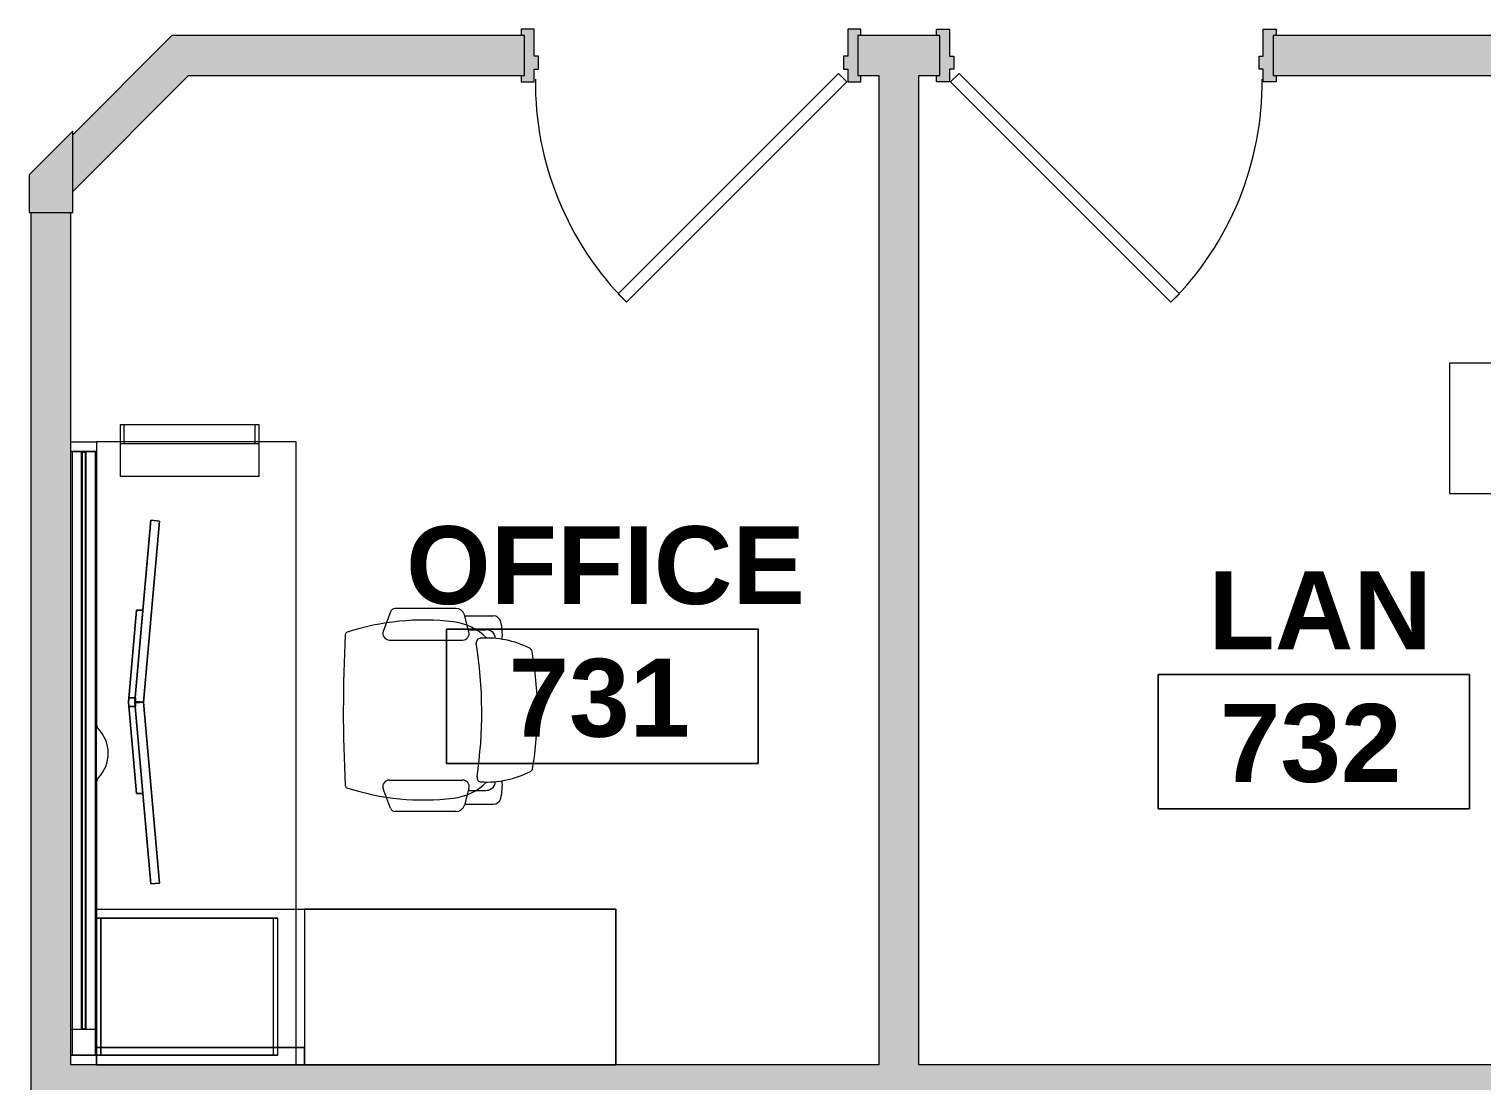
# Model space of a CAD drawing. Header units: inches. Extents: x 1076 to 2563, y 349 to 2134.
# Drawn here: x 1326.8 to 1494.7, y 1807.8 to 1929.4 of the extents above; entities that cross this region are included whole.
import ezdxf

# ---------------------------------------------------------------- set-up
doc = ezdxf.new("R2010")
doc.units = ezdxf.units.IN
doc.header["$MEASUREMENT"] = 0
doc.linetypes.add('Dash', pattern=[0.25, 0.125, -0.125])
for name, color, linetype, lineweight in [('A-ANNO-KEYN', 231, 'Continuous', 9), ('A-AREA-IDEN', 2, 'Continuous', 9), ('A-DETL-GENF', 92, 'Continuous', 9), ('A-DETL-THIN', 151, 'Continuous', 9), ('A-DOOR', 31, 'Continuous', 13), ('A-WALL', 113, 'Continuous', 13), ('A-WALL-PATT', 111, 'Continuous', 13), ('I-FURN', 30, 'Continuous', 9), ('I-FURN-PNLS', 30, 'Dash', 9)]:
    doc.layers.add(name, color=color, linetype=linetype, lineweight=lineweight)
doc.styles.add('Swis721 Lt BT_B', font='', dxfattribs={"height": 9})
doc.styles.get('Swis721 Lt BT_B').set_extended_font_data('Swis721 Lt BT', bold=True)

# ---------------------------------------------------------------- blocks, each defined once
blk = doc.blocks.new('Door - Single - Solid Door-7732915-Level XX  POWER _ SIGNAL')
at = {"layer": 'A-DOOR'}
h = blk.add_hatch(color=250, dxfattribs=at)
h.paths.add_polyline_path([(-14.13, 3.15), (-15.63, 3.15), (-15.63, 2.4), (-15.26, 2.4), (-15.26, -2.22), (-15.63, -2.22), (-15.63, -2.97), (-14.13, -2.97), (-14.13, 0.15), (-13.63, 0.15), (-13.63, 1.65), (-14.13, 1.65), (-14.13, 2.4)], flags=0)
h.paths.add_polyline_path([(23.24, 3.15), (22.12, 3.15), (22.12, 1.65), (21.62, 1.65), (21.62, 0.15), (22.12, 0.15), (22.12, -2.97), (23.62, -2.97), (23.62, -2.22), (23.24, -2.22), (23.24, 2.4), (23.62, 2.4), (23.62, 3.15)], flags=0)
at = {"layer": 'A-DOOR', "color": 8, "lineweight": 20}
for p, q in [((-14.01, 3.15), (11.45, 28.61)), ((11.45, 28.61), (12.42, 27.63)), ((12.42, 27.63), (-13.03, 2.18)), ((-15.63, 3.15), (-15.63, 2.4)), ((-14.13, 3.15), (-15.63, 3.15)), ((-14.13, 1.65), (-14.13, 3.15)), ((-13.03, 2.18), (-14.01, 3.15)), ((23.62, 3.15), (22.12, 3.15)), ((22.12, 3.15), (22.12, 1.65)), ((23.62, 2.4), (23.62, 3.15)), ((-13.63, 1.65), (-14.13, 1.65)), ((-14.13, -2.97), (-14.13, 0.15)), ((-14.13, 0.15), (-13.63, 0.15)), ((-13.63, 0.15), (-13.63, 1.65)), ((22.12, 1.65), (21.62, 1.65)), ((21.62, 1.65), (21.62, 0.15)), ((21.62, 0.15), (22.12, 0.15)), ((22.12, 0.15), (22.12, -2.97)), ((-15.63, -2.22), (-15.63, -2.97)), ((-15.63, -2.97), (-14.13, -2.97)), ((22.12, -2.97), (23.62, -2.97)), ((23.62, -2.97), (23.62, -2.22))]:
    blk.add_line(p, q, dxfattribs=at)
at = {"layer": 'A-DOOR', "lineweight": 9}
blk.add_arc((-14.01, 3.15), 36, 359.5, 45, dxfattribs=at)
blk = doc.blocks.new('Door - Single - Solid Door-7732918-Level XX  POWER _ SIGNAL')
at = {"layer": 'A-DOOR'}
h = blk.add_hatch(color=250, dxfattribs=at)
h.paths.add_polyline_path([(-15.26, -3.15), (-14.13, -3.15), (-14.13, -1.65), (-13.63, -1.65), (-13.63, -0.15), (-14.13, -0.15), (-14.13, 2.97), (-15.63, 2.97), (-15.63, 2.22), (-15.26, 2.22), (-15.26, -2.4), (-15.63, -2.4), (-15.63, -3.15)], flags=0)
h.paths.add_polyline_path([(23.62, -3.15), (23.62, -2.4), (23.24, -2.4), (23.24, 2.22), (23.62, 2.22), (23.6, 2.97), (22.12, 2.97), (22.12, -0.15), (21.62, -0.15), (21.62, -1.65), (22.12, -1.65), (22.12, -3.15), (23.24, -3.15)], flags=0)
at = {"layer": 'A-DOOR', "color": 8, "lineweight": 20}
for p, q in [((-15.63, 2.97), (-14.13, 2.97)), ((-15.63, 2.22), (-15.63, 2.97)), ((-14.13, 2.97), (-14.13, -0.15)), ((22.12, 2.97), (23.62, 2.97)), ((22.12, -0.15), (22.12, 2.97)), ((23.62, 2.97), (23.62, 2.22)), ((-14.13, -0.15), (-13.63, -0.15)), ((-14.13, -1.65), (-14.13, -3.15)), ((-13.63, -1.65), (-14.13, -1.65)), ((-13.63, -0.15), (-13.63, -1.65)), ((21.62, -0.15), (22.12, -0.15)), ((21.62, -1.65), (21.62, -0.15)), ((22.12, -1.65), (21.62, -1.65)), ((22.12, -3.15), (22.12, -1.65)), ((-15.63, -3.15), (-15.63, -2.4)), ((-14.13, -3.15), (-15.63, -3.15)), ((-13.03, -2.18), (-14.01, -3.15)), ((-14.01, -3.15), (11.45, -28.61)), ((12.42, -27.63), (-13.03, -2.18)), ((23.62, -3.15), (22.12, -3.15)), ((23.62, -2.4), (23.62, -3.15)), ((11.45, -28.61), (12.42, -27.63))]:
    blk.add_line(p, q, dxfattribs=at)
at = {"layer": 'A-DOOR', "lineweight": 9}
blk.add_arc((-14.01, -3.15), 36, 315, 0.5, dxfattribs=at)
blk = doc.blocks.new('TYP WORKSTATION - TYP WORKSTATION-V37-Level XX  POWER _ SIGNAL')
at = {"layer": 'I-FURN'}
for p, q in [((-1.88, 2.5), (-1.88, -0.5)), ((-1.88, 2.5), (-1.88, -0.5)), ((-1.88, 2.31), (1.12, 2.31)), ((-1.88, 2.31), (1.12, 2.31)), ((1.12, 2.31), (67.87, 2.31)), ((1.12, 2.31), (67.87, 2.31)), ((67.87, 1.25), (67.87, 2.5)), ((67.87, 1.25), (67.87, 2.5)), ((67.87, 0.76), (67.87, 1.25)), ((67.87, 0.76), (67.87, 1.25)), ((67.87, -0.5), (67.87, 0.76)), ((67.87, -0.5), (67.87, 0.76)), ((-3, -0.5), (-1.88, -0.5)), ((-3, -23.54), (-3, -0.5)), ((-1.88, -0.5), (-3, -0.5)), ((-1.88, -0.5), (-3, -0.5)), ((-3, -0.5), (-3, -23.54)), ((-3, -23.54), (-3, -0.5)), ((-3, -0.5), (-1.88, -0.5)), ((1.12, -0.31), (-1.88, -0.31)), ((1.12, -0.31), (-1.88, -0.31)), ((-1.88, -0.5), (13.94, -0.5)), ((-1.88, -0.5), (67.87, -0.5)), ((-1.88, -0.5), (67.87, -0.5)), ((29.69, -0.5), (-1.88, -0.5)), ((-1, -0.5), (-1.88, -0.5)), ((-1.88, -0.5), (-1, -0.5)), ((-1.88, -0.5), (-1.88, -1)), ((-1.88, -21.42), (-1.88, -0.5)), ((13.94, -0.5), (-1.88, -0.5)), ((-1.88, -0.5), (13.94, -0.5)), ((-1.88, -1), (-1.88, -20.92)), ((-1.88, -1), (-1.88, -20.92)), ((-1.88, -20.92), (-1.88, -1)), ((13.94, -1), (-1.88, -1)), ((-1.88, -1), (13.94, -1)), ((-1, -1), (-1, -0.5)), ((-1, -0.5), (-1, -1)), ((-1, -20.92), (-1, -1)), ((-1, -1), (-1, -20.92)), ((67.87, -0.31), (1.12, -0.31)), ((67.87, -0.31), (1.12, -0.31)), ((13.94, -0.5), (15, -0.5)), ((13.94, -0.5), (13.94, -21.42)), ((13.94, -1), (13.94, -0.5)), ((13.94, -20.92), (13.94, -1)), ((13.94, -1), (13.94, -20.92)), ((13.94, -20.92), (13.94, -1)), ((15, -0.5), (15, -23.54)), ((67.87, -0.5), (36.31, -0.5)), ((69, -0.5), (67.87, -0.5)), ((69, -23.54), (69, -0.5)), ((65, -19.25), (65, -3.25)), ((65, -3.25), (69, -3.25)), ((68.81, -3.25), (68.81, -19.25)), ((69, -3.25), (71, -3.25)), ((71, -3.25), (71, -19.25)), ((38.83, -4.93), (17.91, -6.76)), ((38.92, -4.17), (28.37, -5.09)), ((28.37, -5.09), (38.92, -4.17)), ((28.37, -5.84), (38.83, -4.93)), ((38.83, -4.93), (28.37, -5.84)), ((28.37, -5.84), (38.42, -4.96)), ((38.92, -4.17), (38.42, -4.21)), ((38.42, -4.21), (38.92, -4.17)), ((38.42, -4.21), (38.42, -4.93)), ((38.42, -4.93), (38.42, -4.21)), ((38.42, -4.98), (38.84, -4.98)), ((38.84, -4.98), (38.42, -4.98)), ((38.43, -4.96), (38.83, -4.93)), ((38.83, -4.93), (39.01, -4.93)), ((39.01, -4.93), (38.83, -4.93)), ((38.92, -5.92), (38.83, -4.93)), ((38.83, -4.93), (38.84, -4.98)), ((38.84, -4.98), (39, -4.98)), ((39, -4.98), (38.84, -4.98)), ((38.84, -4.98), (38.92, -5.92)), ((39.42, -4.21), (38.92, -4.17)), ((38.92, -4.17), (39.42, -4.21)), ((49.53, -5.1), (38.92, -4.17)), ((38.92, -4.17), (49.53, -5.1)), ((39.01, -4.93), (38.92, -5.92)), ((38.92, -5.92), (39, -4.98)), ((39, -4.98), (39.01, -4.93)), ((39, -4.98), (39.42, -4.98)), ((39.42, -4.98), (39, -4.98)), ((39.01, -4.93), (49.53, -5.85)), ((49.53, -5.85), (39.01, -4.93)), ((59.93, -6.76), (39.01, -4.93)), ((39.01, -4.93), (39.41, -4.96)), ((39.42, -4.93), (39.42, -4.21)), ((39.42, -4.21), (39.42, -4.93)), ((39.42, -4.96), (49.53, -5.85)), ((68.81, -3.68), (69, -3.68)), ((69, -3.68), (71, -3.68)), ((17.91, -6.76), (28.37, -5.84)), ((18, -7.75), (38.92, -5.92)), ((38.92, -5.92), (18, -7.75)), ((28.37, -5.09), (28.37, -5.84)), ((28.37, -5.84), (28.37, -5.09)), ((38.92, -5.92), (59.84, -7.75)), ((59.84, -7.75), (38.92, -5.92)), ((49.53, -5.85), (49.53, -5.1)), ((49.53, -5.1), (49.53, -5.85)), ((49.53, -5.85), (59.93, -6.76)), ((17.91, -6.76), (18, -7.75)), ((18, -7.75), (17.91, -6.76)), ((59.84, -7.75), (59.93, -6.76)), ((59.93, -6.76), (59.84, -7.75)), ((69, -19.25), (65, -19.25)), ((68.81, -18.82), (69, -18.82)), ((69, -18.82), (71, -18.82)), ((71, -19.25), (69, -19.25)), ((-1.88, -20.92), (-1.88, -21.42)), ((-1.88, -20.92), (13.94, -20.92)), ((-1.88, -20.92), (13.94, -20.92)), ((-1.88, -21.42), (13.94, -21.42)), ((-1.88, -21.42), (13.94, -21.42)), ((-1, -21.42), (-1, -20.92)), ((-1, -20.92), (-1, -21.42)), ((-1, -22.29), (-1, -21.42)), ((-1, -21.42), (-1, -22.29)), ((13.94, -21.42), (13.94, -20.92)), ((-1, -23.54), (-1, -22.33)), ((-1, -22.33), (-1, -23.54)), ((-3, -36.31), (-3, -23.54)), ((-3, -23.54), (69, -23.54)), ((-3, -23.54), (-3, -24.5)), ((-3, -24.5), (-3, -23.54)), ((-3, -24.5), (-3, -60.5)), ((15, -24.5), (-3, -24.5)), ((-3, -24.5), (-1, -24.5)), ((-1, -24.5), (-3, -24.5)), ((-1, -24.5), (-1, -23.54)), ((-1, -23.54), (-1, -24.5)), ((15, -23.54), (15, -60.5)), ((15, -60.5), (15, -24.5)), ((26.26, -42.02), (26.26, -34.99)), ((26.65, -34.44), (28.91, -33.62)), ((29.91, -34.32), (29.91, -42.79)), ((46.09, -34.32), (46.09, -42.79)), ((49.35, -34.44), (47.09, -33.62)), ((49.74, -42.02), (49.74, -34.99)), ((28.97, -43.51), (27.01, -42.99)), ((27.11, -43.02), (27.11, -46.31)), ((28.71, -43.44), (28.71, -45.44)), ((47.03, -43.51), (48.99, -42.99)), ((47.29, -43.44), (47.29, -45.44)), ((48.89, -43.02), (48.89, -46.31)), ((15, -60.5), (-3, -60.5)), ((-3, -60.5), (15, -60.5))]:
    blk.add_line(p, q, dxfattribs=at)
for centre, radius, start, end in [((29.69, -1.15), 0.654, 46.1818, 90), ((33, 2.3), 4.13, 226.1818, 313.8182), ((36.31, -1.15), 0.654, 90, 133.8182), ((56.38, -38.32), 28.78, 161.9891, 186.7596), ((29.3, -29.52), 0.3, 92.9069, 161.9891), ((37.9, -198.98), 169.98, 87.0254, 92.9069), ((46.71, -29.53), 0.3, 17.9891, 87.0254), ((19.62, -38.32), 28.78, 353.2404, 17.9891), ((29.16, -34.32), 0.75, 0, 110), ((46.84, -34.32), 0.75, 70, 180), ((26.85, -34.99), 0.585, 110, 180), ((49.15, -34.99), 0.585, 0, 70), ((34.29, -40.94), 6.53, 186.7596, 225.1575), ((41.71, -40.94), 6.53, 314.8425, 353.2404), ((27.26, -42.02), 1, 180, 255), ((29.16, -42.79), 0.75, 255, 0), ((46.84, -42.79), 0.75, 180, 285), ((48.74, -42.02), 1, 285, 360), ((40.78, -45.57), 11.1, 176.6121, 207.0184), ((30.2, -44.95), 0.5, 81.5232, 176.6121), ((37.71, 5.42), 50.42, 261.5232, 279.1411), ((35.22, -45.57), 11.1, 333.3879, 3.8774), ((45.79, -44.86), 0.5, 3.8774, 99.1411), ((28.02, -46.31), 0.911, 180, 255.8268), ((30.03, -45.44), 1.32, 180, 209.7381), ((29.66, -45.66), 0.896, 209.7381, 274.2583), ((46.34, -45.66), 0.896, 265.7417, 330.2619), ((45.97, -45.44), 1.32, 330.2619, 0), ((47.98, -46.31), 0.911, 284.1732, 0), ((29.27, -41.36), 6.02, 255.8268, 275.2693), ((46.73, -41.36), 6.02, 264.7307, 284.1732), ((31.34, -50.39), 0.5, 207.0184, 260.3974), ((37.82, -12.05), 39.38, 260.3974, 280.1783), ((44.7, -50.32), 0.5, 280.1783, 333.3879)]:
    blk.add_arc(centre, radius, start, end, dxfattribs=at)
at = {"layer": 'I-FURN-PNLS', "linetype": 'Continuous'}
for p, q in [((-1.88, -0.5), (-1.88, 2.5)), ((1.12, 2.5), (67.87, 2.5)), ((1.12, 2.5), (1.12, -0.5)), ((67.87, 2.5), (67.87, -0.5)), ((67.87, 1.25), (67.87, 2.5)), ((69, 2.5), (69, -0.5)), ((1.12, 1.25), (67.87, 1.25)), ((67.87, 0.76), (1.12, 0.76)), ((1.23, 1.19), (1.17, 1.13)), ((1.17, 1.13), (1.17, 0.88)), ((1.17, 0.88), (1.23, 0.82)), ((67.76, 1.19), (1.23, 1.19)), ((67.76, 0.82), (1.23, 0.82)), ((67.82, 1.13), (67.76, 1.19)), ((67.76, 0.82), (67.82, 0.88)), ((67.82, 1.13), (67.82, 0.88)), ((67.87, 0.76), (67.87, 1.25)), ((67.87, -0.5), (67.87, 0.76)), ((-3, -0.5), (-1.88, -0.5)), ((1.12, -0.5), (67.87, -0.5)), ((69, -0.5), (67.87, -0.5))]:
    blk.add_line(p, q, dxfattribs=at)
blk = doc.blocks.new('Room Tag - Room Name and Number-3379422-Level XX  POWER _ SIGNAL')
at = {"layer": 'A-AREA-IDEN'}
for p, q in [((-0.1881, -0.1636), (-0.1881, -0.0018)), ((-0.1881, -0.0018), (0.1869, -0.0018)), ((0.1869, -0.0018), (-0.1881, -0.0018)), ((-0.1881, -0.0018), (-0.1881, -0.1636)), ((0.1869, -0.0018), (0.1869, -0.1636)), ((0.1869, -0.1636), (0.1869, -0.0018)), ((0.1869, -0.1636), (-0.1881, -0.1636)), ((-0.1881, -0.1636), (0.1869, -0.1636))]:
    blk.add_line(p, q, dxfattribs=at)
blk = doc.blocks.new('Keynote Tag - Keynote Number - Boxed-135510-Level XX  POWER _ SIGNAL')
at = {"layer": 'A-ANNO-KEYN'}
for p, q in [((-0.125, -0.0792), (-0.125, 0.0781)), ((-0.125, 0.0781), (0.125, 0.0781)), ((0.125, 0.0781), (0.125, -0.0792)), ((-0.125, -0.0792), (0.125, -0.0792))]:
    blk.add_line(p, q, dxfattribs=at)

msp = doc.modelspace()

# ---------------------------------------------------------------- hatches: boundary and pattern name
at = {"layer": 'A-DETL-GENF'}
msp.add_hatch(color=7, dxfattribs=at).paths.add_polyline_path([(1331.49, 1908.2), (1331.83, 1908.2), (1331.83, 1917.6), (1326.78, 1912.56), (1326.78, 1908.2), (1326.97, 1908.2)], flags=0)
at = {"layer": 'A-WALL-PATT', "lineweight": 9}
for points in [[(1331.83, 1910.66), (1349.83, 1928.67), (1343.29, 1928.67), (1331.83, 1917.21), (1331.83, 1911.61)], [(1424.97, 1809.7), (1429.59, 1809.7), (1429.59, 1924.05), (1424.97, 1924.05), (1424.97, 1828.15)], [(1330.72, 1809.7), (1331.59, 1809.7), (1331.59, 1908.2), (1326.97, 1908.2), (1326.97, 1809.7)], [(1524.94, 1805.08), (1524.94, 1809.7), (1326.97, 1809.7), (1326.97, 1805.08), (1524.69, 1805.08)]]:
    msp.add_hatch(color=7, dxfattribs=at).paths.add_polyline_path(points, flags=0)
h = msp.add_hatch(color=7, dxfattribs=at)
h.paths.add_polyline_path([(1470.53, 1924.05), (1529.56, 1924.05), (1529.56, 1928.67), (1470.53, 1928.67)], flags=0)
h.paths.add_polyline_path([(1424.97, 1924.05), (1432.03, 1924.05), (1432.03, 1928.67), (1422.53, 1928.67), (1422.53, 1924.05)], flags=0)
h.paths.add_polyline_path([(1345.21, 1924.05), (1384.03, 1924.05), (1384.03, 1928.67), (1349.83, 1928.67)], flags=0)

# ---------------------------------------------------------------- linework, layer by layer
at = {"layer": 'A-DETL-THIN'}
for p, q in [((1331.83, 1917.6), (1326.78, 1912.56)), ((1331.83, 1908.2), (1331.83, 1917.6)), ((1326.78, 1912.56), (1326.78, 1908.2)), ((1326.78, 1908.2), (1331.83, 1908.2))]:
    msp.add_line(p, q, dxfattribs=at)
at = {"layer": 'A-WALL', "color": 8, "lineweight": 20}
for p, q in [((1343.29, 1928.67), (1331.83, 1917.21)), ((1384.03, 1928.67), (1343.29, 1928.67)), ((1384.03, 1924.05), (1384.03, 1928.67)), ((1432.03, 1928.67), (1422.53, 1928.67)), ((1422.53, 1928.67), (1422.53, 1924.05)), ((1432.03, 1924.05), (1432.03, 1928.67)), ((1529.56, 1928.67), (1470.53, 1928.67)), ((1470.53, 1928.67), (1470.53, 1924.05)), ((1331.83, 1910.66), (1345.21, 1924.05)), ((1345.21, 1924.05), (1384.03, 1924.05)), ((1422.53, 1924.05), (1424.97, 1924.05)), ((1424.97, 1924.05), (1424.97, 1809.7)), ((1429.59, 1924.05), (1432.03, 1924.05)), ((1429.59, 1809.7), (1429.59, 1924.05)), ((1470.53, 1924.05), (1524.94, 1924.05)), ((1326.97, 1908.2), (1326.97, 1805.08)), ((1331.59, 1809.7), (1331.59, 1908.2)), ((1424.97, 1809.7), (1331.59, 1809.7)), ((1524.94, 1809.7), (1429.59, 1809.7))]:
    msp.add_line(p, q, dxfattribs=at)

# ---------------------------------------------------------------- block references
at = {"layer": 'A-ANNO-KEYN', "xscale": 95.99999999999994, "yscale": 95.99999999999994, "zscale": 95.99999999999994}
msp.add_blockref('Keynote Tag - Keynote Number - Boxed-135510-Level XX  POWER _ SIGNAL', (1502.96, 1883.32), dxfattribs=at)
at = {"layer": 'A-AREA-IDEN', "xscale": 95.99999999999994, "yscale": 95.99999999999994, "zscale": 95.99999999999994}
for p in [(1393.08, 1860.23), (1475.29, 1855)]:
    msp.add_blockref('Room Tag - Room Name and Number-3379422-Level XX  POWER _ SIGNAL', p, dxfattribs=at)
at = {"layer": 'A-DOOR', "rotation": 180}
msp.add_blockref('Door - Single - Solid Door-7732915-Level XX  POWER _ SIGNAL', (1407.27, 1926.45), dxfattribs=at)
at = {"layer": 'A-DOOR'}
msp.add_blockref('Door - Single - Solid Door-7732918-Level XX  POWER _ SIGNAL', (1447.28, 1926.45), dxfattribs=at)
at = {"layer": 'I-FURN', "rotation": 89.9999999999999}
msp.add_blockref('TYP WORKSTATION - TYP WORKSTATION-V37-Level XX  POWER _ SIGNAL', (1334.09, 1812.7), dxfattribs=at)

# ---------------------------------------------------------------- texts
at = {"layer": 'A-AREA-IDEN', "char_height": 9, "attachment_point": 1, "style": 'Swis721 Lt BT_B'}
for s, insert, width in [('OFFICE', (1370.34, 1871.95), 54.843), ('LAN', (1463.05, 1866.72), 29.391), ('731', (1382.19, 1856.63), 25.452), ('732', (1464.39, 1851.4), 25.452)]:
    msp.add_mtext(s, dxfattribs=dict(at, insert=insert, width=width))

doc.saveas('drawing.dxf')
